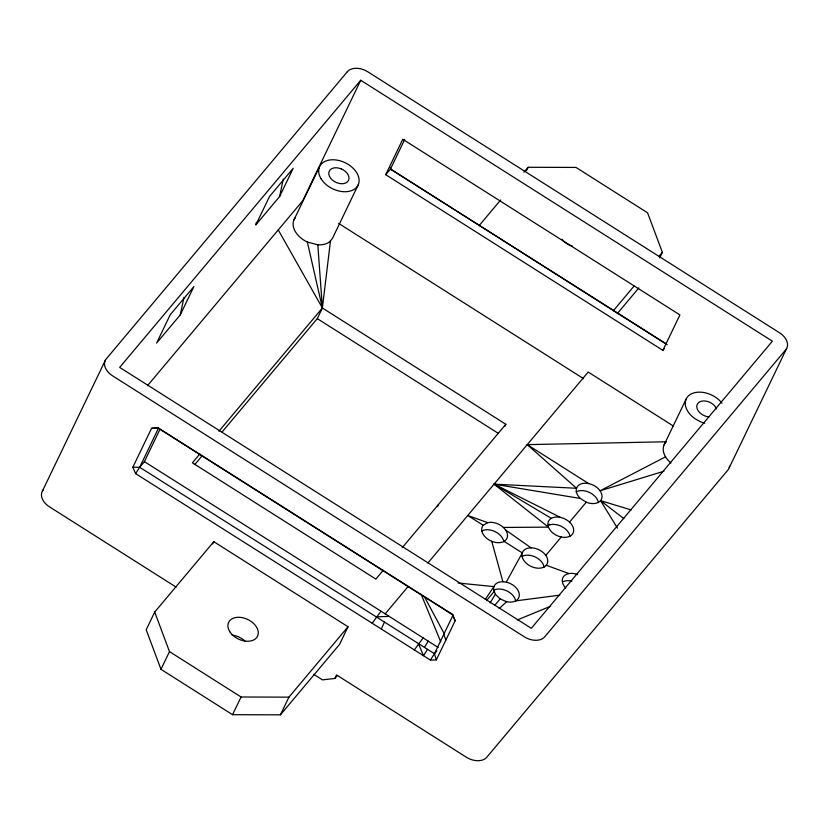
<?xml version="1.0" encoding="UTF-8"?>
<svg xmlns="http://www.w3.org/2000/svg" width="829" height="829" viewBox="0 0 829 829"><rect width="100%" height="100%" fill="white"/><g stroke="black" fill="none" stroke-linecap="round" stroke-linejoin="round"><path stroke-width="1.24" d="M222.068 432.023L317.279 318.616L322.388 307.994L330.46 241.042L332.667 237.933L358.232 184.815M180.245 314.916L193.882 286.585L170.246 314.73L156.608 343.071L180.245 314.916L183.976 297.373M255.871 224.835L269.508 196.504L293.217 168.266L279.58 196.597L255.871 224.835L256.399 222.327M279.58 196.597L283.311 179.043M381.309 628.952L384.511 622.051M42.383 491.11L105.449 360.066M132.837 467.245L151.583 428.292L157.759 427.588L452.396 614.341L455.173 620.714L436.303 659.925L430.396 660.071L135.604 473.628L132.837 467.245L139.676 467.266L434.458 653.708L436.303 659.925M135.604 473.628L139.676 467.266L158.422 428.313L157.759 427.588M139.676 467.266L144.401 461.639L159.842 429.557M360.75 80.268L119.687 367.402L531.316 628.32L772.379 341.185L360.75 80.268L302.792 200.68L147.51 385.651M293.984 219.809L319.559 166.691M154.712 612.051L146.194 629.76L160.971 669.314L232.555 714.691L280.42 714.836L339.507 644.465L348.025 626.755L213.799 541.679L154.712 612.051L169.489 651.615L241.073 697.002L288.938 697.148L348.025 626.755M385.723 174.681L402.77 139.262L679.915 314.927L662.868 350.346L385.723 174.681L390.449 169.043L404.749 139.345M212.732 543.886L213.799 541.679M160.971 669.314L169.489 651.615M232.555 714.691L241.073 697.002M526.529 170.608L528.125 167.282L575.989 167.427L647.573 212.804L662.35 252.368L659.687 257.902M280.42 714.836L288.938 697.148M313.725 674.34L322.46 679.884L334.823 678.474L336.522 674.93L466.281 757.178A16.02 10.839 25.7 0 0 486.789 757.24L727.852 470.105A16.02 10.839 25.7 0 0 728.66 468.934L786.617 348.522M437.453 506.623L438.479 504.498M504.809 426.396L505.835 424.272L322.388 307.994L278.254 229.923M430.396 660.071L434.458 653.708L453.059 615.066L158.422 428.313L151.583 428.292M664.102 444.862L686.153 399.06M485.328 599.315L493.908 586.6A13.616 9.212 25.7 0 1 502.892 581.73L506.218 582.145L522.291 552.902L504.063 541.347M424.448 647.366L428.23 641.138M490.094 602.838L495.348 594.3L493.524 589.025L493.908 586.6L458.136 583.025M372.231 623.201L381.019 611.211L438.189 647.449M414.345 649.895L423.132 637.905M427.546 649.325L423.484 655.687L418.407 643.532M199.862 453.94L192.401 462.82L375.848 579.088L383.267 570.259M218.897 431.256L322.388 307.994L317.818 244.814L307.352 242.037A21.357 14.456 25.7 0 1 295.321 217.664M194.742 464.561L202.193 455.691M479.027 225.768L500.664 199.996M523.969 172.235L528.125 167.282M402.22 547.679L505.835 424.272M613.253 310.844L634.061 286.067M659.024 256.327L662.35 252.368M617.222 313.683L638.848 287.912M385.153 613.885L408.137 586.507M427.971 562.881L588.196 372.045L673.241 425.951M334.823 678.474L337.185 675.656M662.868 350.346L664.443 348.47M434.458 653.708L436.821 650.9M486.654 600.424L494.011 591.657M494.561 605.584L500.146 598.942L506.623 601.688A13.616 9.212 25.7 0 0 519.327 594.807A13.616 9.212 25.7 0 0 506.218 582.145M569.554 522.115L586.269 502.208A13.616 9.212 25.7 0 0 601.937 495.203A13.616 9.212 25.7 0 0 583.243 483.359A13.616 9.212 25.7 0 0 580.362 498.467L586.269 502.208M545.803 555.43L561.264 537.016M499.11 608.693L506.623 601.688M549.679 524.125L547.762 525.721A13.616 9.212 25.7 0 1 561.181 526.239A13.616 9.212 25.7 0 1 570.02 536.373M487.742 522.653L467.763 515.493L483.193 525.275L487.742 522.653A13.616 9.212 25.7 0 1 503.379 527.441L548.446 527.14L494.074 484.146L576.559 488.271L527.244 444.645L666.309 441.764A21.357 14.456 25.7 0 0 670.93 462.976M665.542 456.831L600.061 490.799L663.946 471.235M517.451 619.885L550.591 606.227M515.69 600.87L559.762 595.17M376.293 616.838L389.236 616.424M551.316 518.343L494.074 484.146L580.362 498.467M617.481 528.156L600.548 500.633L631.211 509.939M546.28 565.264A13.616 9.212 25.7 0 0 534.394 548.197A13.616 9.212 25.7 0 0 523.949 560.632A13.616 9.212 25.7 0 0 546.28 565.264L568.922 573.564M494.074 484.146L560.29 517.348A13.616 9.212 25.7 0 1 572.186 534.415A13.616 9.212 25.7 0 1 549.855 529.783A13.616 9.212 25.7 0 1 560.29 517.348M144.401 461.639L381.019 611.211M666.506 344.025L390.449 169.043L667.158 344.75M338.688 223.436L583.585 378.666M527.244 444.645L588.652 483.566M317.279 318.616L498.54 433.505M176.173 587.15L49.533 506.882A16.02 10.839 25.7 0 1 43.201 489.929M503.379 527.441L505.535 529.907L531.068 547.845M600.548 500.633L623.854 518.622M500.146 598.942L495.348 594.3M424.458 596.849L444.562 634.32M390.19 167.645L391.112 169.779M452.396 614.341L455.173 620.714M421.101 594.175L440.769 641.864M443.764 634.392L445.867 640.04M491.742 541.316L502.892 581.73M307.352 242.037L322.388 307.994M729.541 466.23A16.02 10.839 25.7 0 1 729.23 467.629M330.46 241.042A21.357 14.456 25.7 0 1 317.818 244.814M232.027 635.087A16.02 10.839 25.7 0 1 244.897 641.014M704.723 423.184A21.357 14.456 25.7 0 1 699.51 421.287L694.712 418.49A21.357 14.456 25.7 0 1 690.785 394.169A21.357 14.456 25.7 0 1 721.997 403.195M572.538 246.244A16.02 10.839 25.7 0 1 561.855 239.249M505.535 529.907A13.616 9.212 25.7 0 1 495.089 542.342A13.616 9.212 25.7 0 1 483.193 525.275M565.834 588.093A13.616 9.212 25.7 0 1 563.824 576.217A13.616 9.212 25.7 0 1 577.647 574.601M521.897 556.497A13.616 9.212 25.7 0 1 535.306 557.015A13.616 9.212 25.7 0 1 544.156 567.15M481.587 531.057A13.616 9.212 25.7 0 1 495.006 531.576A13.616 9.212 25.7 0 1 503.845 541.71M493.649 590.258A13.616 9.212 25.7 0 1 507.141 591.025A13.616 9.212 25.7 0 1 515.742 601.243M576.124 491.929A13.616 9.212 25.7 0 1 591.616 493.597L594.362 495.711A13.616 9.212 25.7 0 1 598.393 502.581M562.694 581.74A13.616 9.212 25.7 0 1 571.886 581.212M709.013 416.883A10.684 7.233 25.7 0 1 697.054 408.438A10.684 7.233 25.7 0 1 704.173 400.946A10.684 7.233 25.7 0 1 716.546 408.956M347.32 71.76L106.257 358.895A16.02 10.839 25.7 0 0 112.589 375.848L524.229 636.755A16.02 10.839 25.7 0 0 544.736 636.827L785.799 349.693A16.02 10.839 25.7 0 0 779.467 332.74L367.838 71.822A16.02 10.839 25.7 0 0 347.32 71.76M341.144 168.847L338.512 168.038A10.684 7.233 25.7 0 0 328.812 172.67A10.684 7.233 25.7 0 0 336.647 182.66L339.279 183.468A10.684 7.233 25.7 0 0 348.968 178.836A10.684 7.233 25.7 0 0 341.144 168.847M320.989 178.649A21.357 14.456 25.7 0 0 356.024 187.914A21.357 14.456 25.7 0 0 339.662 160.691A21.357 14.456 25.7 0 0 320.989 178.649M230.244 632.32A16.02 10.839 25.7 0 0 256.524 637.77A16.02 10.839 25.7 0 0 242.524 617.698A16.02 10.839 25.7 0 0 230.244 632.32"/></g></svg>
